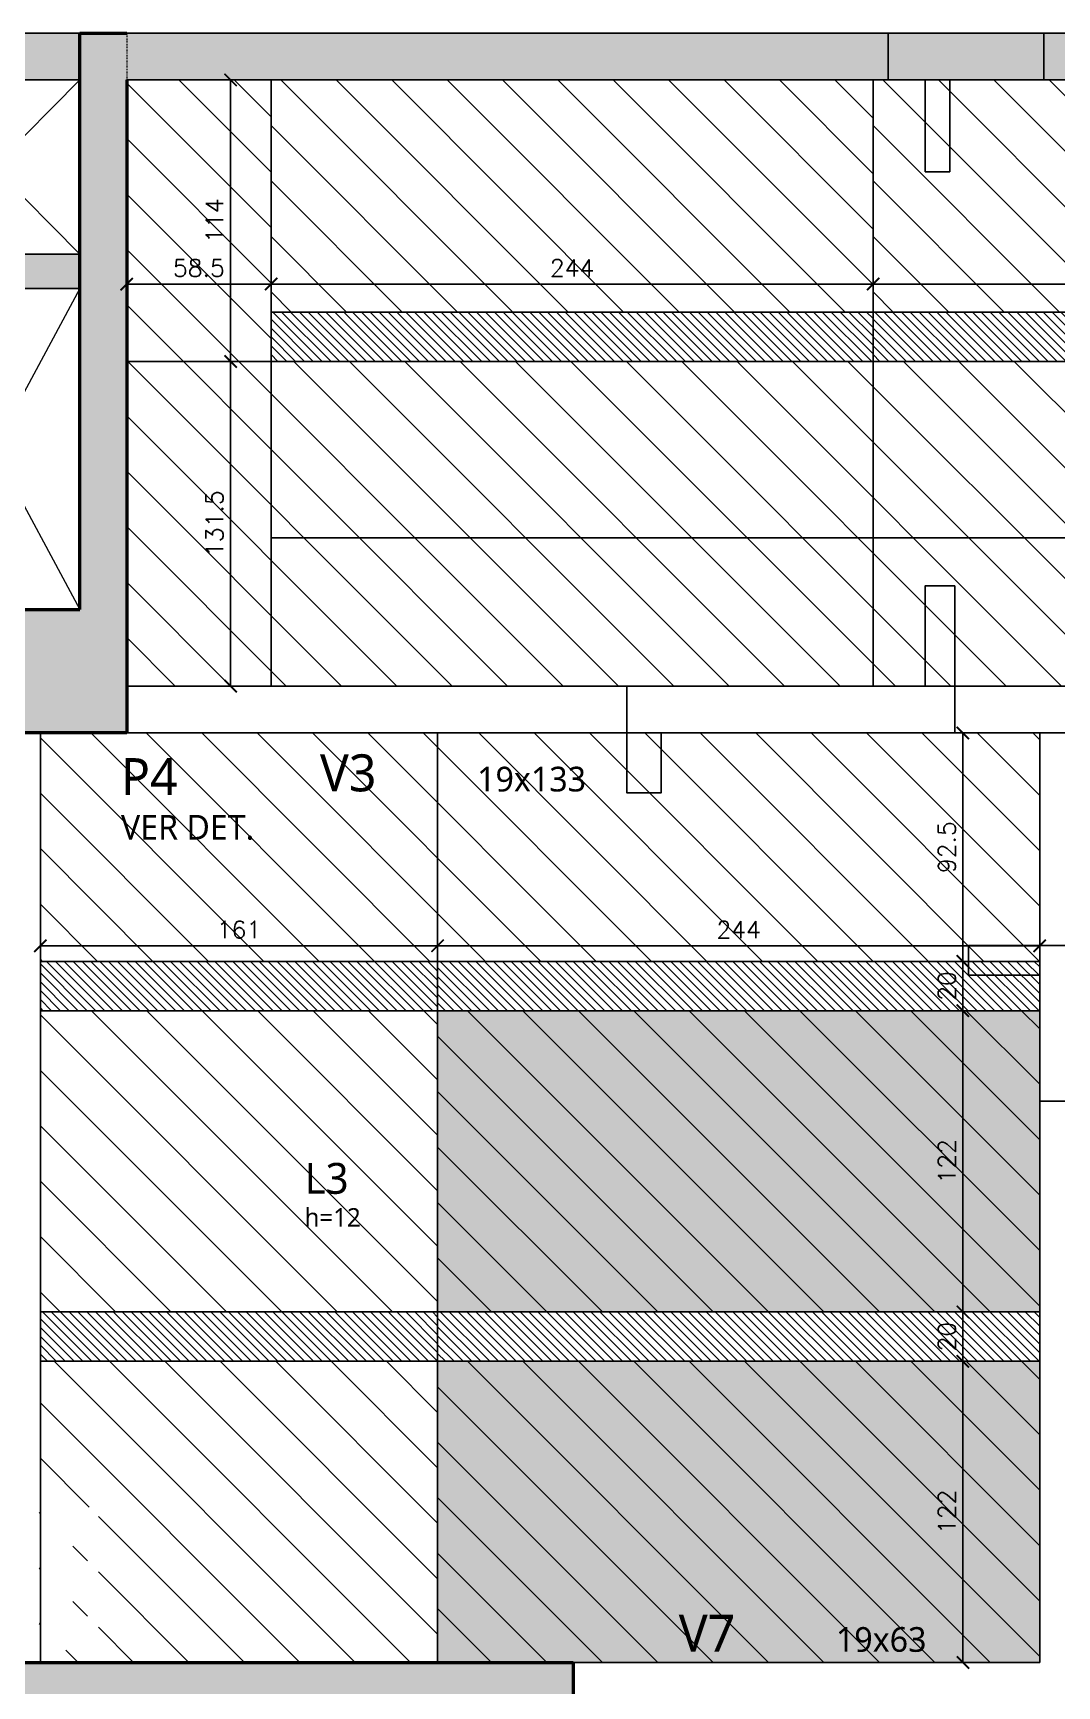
# Model space of a CAD drawing. Extents: x -32107 to -10774, y -8834 to 6017.
# Drawn here: x -29255 to -28840, y -6383 to -5714 of the extents above; entities that cross this region are included whole.
import ezdxf

# ---------------------------------------------------------------- set-up
doc = ezdxf.new("R2010")
doc.units = 0
doc.header["$PDMODE"] = 2
doc.header["$PDSIZE"] = 10
doc.linetypes.add('Traço', pattern=[0.635, 0.3175, -0.3175])
doc.layers.get('0').update_dxf_attribs({"lineweight": 13})
doc.layers.get('Defpoints').update_dxf_attribs({"lineweight": 13})
doc.layers.add('A-DETL', color=7, linetype='Continuous', lineweight=18, true_color=0x00a600)
for name, color, linetype, lineweight in [('A-FLOR-IDEN', 7, 'Continuous', 9), ('A-GENM', 7, 'Continuous', 18), ('S-BEAM', 7, 'Continuous', 18), ('S-BEAM-IDEN', 7, 'Continuous', 9), ('S-COLS', 7, 'Continuous', 18), ('S-COLS-HDLN', 7, 'Traço', 18), ('S-COLS-IDEN', 7, 'Continuous', 9)]:
    doc.layers.add(name, color=color, linetype=linetype, lineweight=lineweight)
for name, color, linetype in [('Cota', 4, 'Continuous'), ('Faixa Reesc', 8, 'Continuous'), ('Hachura 122x244', 253, 'Continuous'), ('Painéis', 200, 'Continuous'), ('Reaproveitamento', 251, 'Continuous')]:
    doc.layers.add(name, color=color, linetype=linetype)
doc.styles.add('Gadugi', font='gadugi.ttf', dxfattribs={"height": 15})
doc.styles.add('Gadugi_1', font='gadugi.ttf', dxfattribs={"height": 10})
doc.styles.add('Gadugi_2', font='gadugi.ttf', dxfattribs={"height": 0.2})
doc.styles.add('Gadugi_3', font='gadugi.ttf', dxfattribs={"height": 7.5})
doc.styles.add('Gadugi_4', font='gadugi.ttf', dxfattribs={"height": 7.5})
doc.styles.add('ROMANS', font='romans.shx')
doc.dimstyles.new('Cota Paínel', dxfattribs={"dimtxt": 7, "dimasz": 5, "dimexe": 3, "dimexo": 3, "dimgap": 3, "dimtad": 1, "dimdec": 1, "dimzin": 12, "dimdsep": 46, "dimtxsty": 'ROMANS', "dimblk": 'ARCHTICK', "dimcen": 0, "dimclrd": 4, "dimclre": 4, "dimclrt": 1, "dimadec": 1, "dimazin": 3, "dimtfac": 1, "dimtdec": 1, "dimtmove": 0, "dimatfit": 3, "dimldrblk": 'OBLIQUE', "dimfxl": 0, "dimtolj": 1, "dimtzin": 12, "dimarcsym": 0})

# ---------------------------------------------------------------- blocks, each defined once
blk = doc.blocks.new('PED_TAG_PILAR_R03 - PILAR VER DET_-2523782-PL K 100 - FORMA DO 6º PAVIMENTO')
at = {"layer": 'S-COLS-IDEN', "insert": (0.115, -0.625), "char_height": 0.2, "width": 1.37089, "attachment_point": 1, "style": 'Gadugi_2'}
blk.add_mtext('VER DET.', dxfattribs=at)
blk = doc.blocks.new('_ArchTick')
at = {"color": 0, "linetype": 'ByBlock', "const_width": 0.15}
blk.add_lwpolyline([(-0.5, -0.5), (0.5, 0.5)], dxfattribs=at)
blk = doc.blocks.new('*D132')
at = {"layer": 'A-GENM', "color": 4, "lineweight": -2, "transparency": 16777216}
for p, q in [((-28914.71, -5823.64), (-28914.71, -5812.3)), ((-28914.71, -5815.3), (-28670.71, -5815.3)), ((-28670.71, -5823.64), (-28670.71, -5812.3))]:
    blk.add_line(p, q, dxfattribs=at)
at = {"layer": 'Defpoints', "color": 0, "transparency": 16777216}
for p in [(-28670.71, -5815.3), (-28914.71, -5826.64), (-28670.71, -5826.64)]:
    blk.add_point(p, dxfattribs=at)
at = {"layer": 'A-GENM', "color": 4, "lineweight": -2, "transparency": 16777216, "xscale": 5, "yscale": 5, "zscale": 5, "rotation": 180}
blk.add_blockref('_ArchTick', (-28914.71, -5815.3), dxfattribs=at)
at = {"layer": 'A-GENM', "color": 4, "lineweight": -2, "transparency": 16777216, "xscale": 5, "yscale": 5, "zscale": 5}
blk.add_blockref('_ArchTick', (-28670.71, -5815.3), dxfattribs=at)
at = {"layer": 'A-GENM', "color": 1, "transparency": 16777216, "insert": (-28792.71, -5808.8), "char_height": 7, "attachment_point": 5, "style": 'ROMANS'}
blk.add_mtext('\\A1;244', dxfattribs=at)
blk = doc.blocks.new('_OBLIQUE')
at = {"color": 0, "linetype": 'ByBlock', "lineweight": -2}
for p, q in [((0, 0), (-1, 0)), ((-0.5, -0.5), (0.5, 0.5))]:
    blk.add_line(p, q, dxfattribs=at)
blk = doc.blocks.new('*D134')
at = {"layer": 'A-GENM', "color": 4, "lineweight": -2, "transparency": 16777216}
for p, q in [((-29158.71, -5823.64), (-29158.71, -5812.3)), ((-29158.71, -5815.3), (-28914.71, -5815.3)), ((-28914.71, -5823.64), (-28914.71, -5812.3))]:
    blk.add_line(p, q, dxfattribs=at)
at = {"layer": 'Defpoints', "color": 0, "transparency": 16777216}
for p in [(-28914.71, -5815.3), (-29158.71, -5826.64), (-28914.71, -5826.64)]:
    blk.add_point(p, dxfattribs=at)
at = {"layer": 'A-GENM', "color": 4, "lineweight": -2, "transparency": 16777216, "xscale": 5, "yscale": 5, "zscale": 5, "rotation": 180}
blk.add_blockref('_ArchTick', (-29158.71, -5815.3), dxfattribs=at)
at = {"layer": 'A-GENM', "color": 4, "lineweight": -2, "transparency": 16777216, "xscale": 5, "yscale": 5, "zscale": 5}
blk.add_blockref('_ArchTick', (-28914.71, -5815.3), dxfattribs=at)
at = {"layer": 'A-GENM', "color": 1, "transparency": 16777216, "insert": (-29036.71, -5808.8), "char_height": 7, "attachment_point": 5, "style": 'ROMANS'}
blk.add_mtext('\\A1;244', dxfattribs=at)
blk = doc.blocks.new('*D137')
at = {"layer": 'Cota', "color": 4, "lineweight": -2, "transparency": 16777216}
for p, q in [((-29217.21, -5843.64), (-29217.21, -5812.3)), ((-29217.21, -5815.3), (-29158.71, -5815.3)), ((-29158.71, -5843.64), (-29158.71, -5812.3))]:
    blk.add_line(p, q, dxfattribs=at)
at = {"layer": 'Defpoints', "color": 0, "transparency": 16777216}
for p in [(-29158.71, -5815.3), (-29217.21, -5846.64), (-29158.71, -5846.64)]:
    blk.add_point(p, dxfattribs=at)
at = {"layer": 'Cota', "color": 4, "lineweight": -2, "transparency": 16777216, "xscale": 5, "yscale": 5, "zscale": 5, "rotation": 180}
blk.add_blockref('_ArchTick', (-29217.21, -5815.3), dxfattribs=at)
at = {"layer": 'Cota', "color": 4, "lineweight": -2, "transparency": 16777216, "xscale": 5, "yscale": 5, "zscale": 5}
blk.add_blockref('_ArchTick', (-29158.71, -5815.3), dxfattribs=at)
at = {"layer": 'Cota', "color": 1, "transparency": 16777216, "insert": (-29187.96, -5808.8), "char_height": 7, "attachment_point": 5, "style": 'ROMANS'}
blk.add_mtext('\\A1;58.5', dxfattribs=at)
blk = doc.blocks.new('*D138')
at = {"layer": 'Cota', "color": 4, "lineweight": -2, "transparency": 16777216}
for p, q in [((-29161.71, -5846.64), (-29178.09, -5846.64)), ((-29175.09, -5978.14), (-29175.09, -5846.64)), ((-29161.71, -5978.14), (-29178.09, -5978.14))]:
    blk.add_line(p, q, dxfattribs=at)
at = {"layer": 'Defpoints', "color": 0, "transparency": 16777216}
for p in [(-29175.09, -5846.64), (-29158.71, -5846.64), (-29158.71, -5978.14)]:
    blk.add_point(p, dxfattribs=at)
at = {"layer": 'Cota', "color": 4, "lineweight": -2, "transparency": 16777216, "xscale": 5, "yscale": 5, "zscale": 5}
for p, rotation in [((-29175.09, -5846.64), 90), ((-29175.09, -5978.14), 270)]:
    blk.add_blockref('_ArchTick', p, dxfattribs=dict(at, rotation=rotation))
at = {"layer": 'Cota', "color": 1, "transparency": 16777216, "insert": (-29181.59, -5912.39), "char_height": 7, "attachment_point": 5, "rotation": 90, "style": 'ROMANS'}
blk.add_mtext('\\A1;131.5', dxfattribs=at)
blk = doc.blocks.new('*D139')
at = {"layer": 'Cota', "color": 4, "lineweight": -2, "transparency": 16777216}
for p, q in [((-29161.71, -5732.64), (-29178.09, -5732.64)), ((-29175.09, -5846.64), (-29175.09, -5732.64)), ((-29161.71, -5846.64), (-29178.09, -5846.64))]:
    blk.add_line(p, q, dxfattribs=at)
at = {"layer": 'Defpoints', "color": 0, "transparency": 16777216}
for p in [(-29175.09, -5732.64), (-29158.71, -5732.64), (-29158.71, -5846.64)]:
    blk.add_point(p, dxfattribs=at)
at = {"layer": 'Cota', "color": 4, "lineweight": -2, "transparency": 16777216, "xscale": 5, "yscale": 5, "zscale": 5}
for p, rotation in [((-29175.09, -5732.64), 90), ((-29175.09, -5846.64), 270)]:
    blk.add_blockref('_ArchTick', p, dxfattribs=dict(at, rotation=rotation))
at = {"layer": 'Cota', "color": 1, "transparency": 16777216, "insert": (-29181.59, -5789.64), "char_height": 7, "attachment_point": 5, "rotation": 90, "style": 'ROMANS'}
blk.add_mtext('\\A1;114', dxfattribs=at)
blk = doc.blocks.new('122x244')
at = {"layer": 'Hachura 122x244'}
h = blk.add_hatch(color=256, dxfattribs=at)
h.dxf.hatch_style = 2
h.paths.add_polyline_path([(-30259.5, 9300.7), (-30015.5, 9300.7), (-30015.5, 9422.7), (-30259.5, 9422.7)])
at = {"layer": 'Painéis'}
blk.add_lwpolyline([(-30259.5, 9300.7), (-30015.5, 9300.7), (-30015.5, 9422.7), (-30259.5, 9422.7)], close=True, dxfattribs=at)
blk = doc.blocks.new('*D183')
at = {"layer": 'Cota', "color": 4, "lineweight": -2, "transparency": 16777216}
for p, q in [((-29091.21, -6086.64), (-29091.21, -6080.32)), ((-28847.21, -6083.32), (-29091.21, -6083.32)), ((-28847.21, -6086.64), (-28847.21, -6080.32))]:
    blk.add_line(p, q, dxfattribs=at)
at = {"layer": 'Defpoints', "color": 0, "transparency": 16777216}
for p in [(-29091.21, -6083.32), (-29091.21, -6089.64), (-28847.21, -6089.64)]:
    blk.add_point(p, dxfattribs=at)
at = {"layer": 'Cota', "color": 4, "lineweight": -2, "transparency": 16777216, "xscale": 5, "yscale": 5, "zscale": 5, "rotation": 180}
blk.add_blockref('_ArchTick', (-29091.21, -6083.32), dxfattribs=at)
at = {"layer": 'Cota', "color": 4, "lineweight": -2, "transparency": 16777216, "xscale": 5, "yscale": 5, "zscale": 5}
blk.add_blockref('_ArchTick', (-28847.21, -6083.32), dxfattribs=at)
at = {"layer": 'Cota', "color": 1, "transparency": 16777216, "insert": (-28969.21, -6076.82), "char_height": 7, "attachment_point": 5, "style": 'ROMANS'}
blk.add_mtext('\\A1;244', dxfattribs=at)
blk = doc.blocks.new('*D184')
at = {"layer": 'Cota', "color": 4, "lineweight": -2, "transparency": 16777216}
for p, q in [((-29252.21, -6086.64), (-29252.21, -6080.32)), ((-29091.21, -6083.32), (-29252.21, -6083.32)), ((-29091.21, -6086.64), (-29091.21, -6080.32))]:
    blk.add_line(p, q, dxfattribs=at)
at = {"layer": 'Defpoints', "color": 0, "transparency": 16777216}
for p in [(-29252.21, -6083.32), (-29252.21, -6089.64), (-29091.21, -6089.64)]:
    blk.add_point(p, dxfattribs=at)
at = {"layer": 'Cota', "color": 4, "lineweight": -2, "transparency": 16777216, "xscale": 5, "yscale": 5, "zscale": 5, "rotation": 180}
blk.add_blockref('_ArchTick', (-29252.21, -6083.32), dxfattribs=at)
at = {"layer": 'Cota', "color": 4, "lineweight": -2, "transparency": 16777216, "xscale": 5, "yscale": 5, "zscale": 5}
blk.add_blockref('_ArchTick', (-29091.21, -6083.32), dxfattribs=at)
at = {"layer": 'Cota', "color": 1, "transparency": 16777216, "insert": (-29171.71, -6076.82), "char_height": 7, "attachment_point": 5, "style": 'ROMANS'}
blk.add_mtext('\\A1;161', dxfattribs=at)
blk = doc.blocks.new('*D185')
at = {"layer": 'Cota', "color": 4, "lineweight": -2, "transparency": 16777216}
for p, q in [((-28866.27, -5997.14), (-28881.33, -5997.14)), ((-28878.33, -5997.14), (-28878.33, -6089.64)), ((-28866.27, -6089.64), (-28881.33, -6089.64))]:
    blk.add_line(p, q, dxfattribs=at)
at = {"layer": 'Defpoints', "color": 0, "transparency": 16777216}
for p in [(-28863.27, -5997.14), (-28878.33, -6089.64), (-28863.27, -6089.64)]:
    blk.add_point(p, dxfattribs=at)
at = {"layer": 'Cota', "color": 4, "lineweight": -2, "transparency": 16777216, "xscale": 5, "yscale": 5, "zscale": 5}
for p, rotation in [((-28878.33, -5997.14), 90), ((-28878.33, -6089.64), 270)]:
    blk.add_blockref('_ArchTick', p, dxfattribs=dict(at, rotation=rotation))
at = {"layer": 'Cota', "color": 1, "transparency": 16777216, "insert": (-28884.83, -6043.39), "char_height": 7, "attachment_point": 5, "rotation": 90, "style": 'ROMANS'}
blk.add_mtext('\\A1;92.5', dxfattribs=at)
blk = doc.blocks.new('*D186')
at = {"layer": 'Cota', "color": 4, "lineweight": -2, "transparency": 16777216}
for p, q in [((-28866.27, -6089.64), (-28881.33, -6089.64)), ((-28878.33, -6089.64), (-28878.33, -6109.64)), ((-28871.51, -6109.64), (-28881.33, -6109.64))]:
    blk.add_line(p, q, dxfattribs=at)
at = {"layer": 'Defpoints', "color": 0, "transparency": 16777216}
for p in [(-28863.27, -6089.64), (-28878.33, -6109.64), (-28868.51, -6109.64)]:
    blk.add_point(p, dxfattribs=at)
at = {"layer": 'Cota', "color": 4, "lineweight": -2, "transparency": 16777216, "xscale": 5, "yscale": 5, "zscale": 5}
for p, rotation in [((-28878.33, -6089.64), 90), ((-28878.33, -6109.64), 270)]:
    blk.add_blockref('_ArchTick', p, dxfattribs=dict(at, rotation=rotation))
at = {"layer": 'Cota', "color": 1, "transparency": 16777216, "insert": (-28884.83, -6099.64), "char_height": 7, "attachment_point": 5, "rotation": 90, "style": 'ROMANS'}
blk.add_mtext('\\A1;20', dxfattribs=at)
blk = doc.blocks.new('*D187')
at = {"layer": 'Cota', "color": 4, "lineweight": -2, "transparency": 16777216}
for p, q in [((-28871.51, -6109.64), (-28881.33, -6109.64)), ((-28878.33, -6109.64), (-28878.33, -6231.64)), ((-28871.51, -6231.64), (-28881.33, -6231.64))]:
    blk.add_line(p, q, dxfattribs=at)
at = {"layer": 'Defpoints', "color": 0, "transparency": 16777216}
for p in [(-28868.51, -6109.64), (-28878.33, -6231.64), (-28868.51, -6231.64)]:
    blk.add_point(p, dxfattribs=at)
at = {"layer": 'Cota', "color": 4, "lineweight": -2, "transparency": 16777216, "xscale": 5, "yscale": 5, "zscale": 5}
for p, rotation in [((-28878.33, -6109.64), 90), ((-28878.33, -6231.64), 270)]:
    blk.add_blockref('_ArchTick', p, dxfattribs=dict(at, rotation=rotation))
at = {"layer": 'Cota', "color": 1, "transparency": 16777216, "insert": (-28884.83, -6170.64), "char_height": 7, "attachment_point": 5, "rotation": 90, "style": 'ROMANS'}
blk.add_mtext('\\A1;122', dxfattribs=at)
blk = doc.blocks.new('*D188')
at = {"layer": 'Cota', "color": 4, "lineweight": -2, "transparency": 16777216}
for p, q in [((-28871.51, -6231.64), (-28881.33, -6231.64)), ((-28878.33, -6231.64), (-28878.33, -6251.64)), ((-28874.51, -6251.64), (-28881.33, -6251.64))]:
    blk.add_line(p, q, dxfattribs=at)
at = {"layer": 'Defpoints', "color": 0, "transparency": 16777216}
for p in [(-28868.51, -6231.64), (-28878.33, -6251.64), (-28871.51, -6251.64)]:
    blk.add_point(p, dxfattribs=at)
at = {"layer": 'Cota', "color": 4, "lineweight": -2, "transparency": 16777216, "xscale": 5, "yscale": 5, "zscale": 5}
for p, rotation in [((-28878.33, -6231.64), 90), ((-28878.33, -6251.64), 270)]:
    blk.add_blockref('_ArchTick', p, dxfattribs=dict(at, rotation=rotation))
at = {"layer": 'Cota', "color": 1, "transparency": 16777216, "insert": (-28884.83, -6241.64), "char_height": 7, "attachment_point": 5, "rotation": 90, "style": 'ROMANS'}
blk.add_mtext('\\A1;20', dxfattribs=at)
blk = doc.blocks.new('*D189')
at = {"layer": 'Cota', "color": 4, "lineweight": -2, "transparency": 16777216}
for p, q in [((-28874.51, -6251.64), (-28881.33, -6251.64)), ((-28878.33, -6251.64), (-28878.33, -6373.64)), ((-28874.51, -6373.64), (-28881.33, -6373.64))]:
    blk.add_line(p, q, dxfattribs=at)
at = {"layer": 'Defpoints', "color": 0, "transparency": 16777216}
for p in [(-28871.51, -6251.64), (-28878.33, -6373.64), (-28871.51, -6373.64)]:
    blk.add_point(p, dxfattribs=at)
at = {"layer": 'Cota', "color": 4, "lineweight": -2, "transparency": 16777216, "xscale": 5, "yscale": 5, "zscale": 5}
for p, rotation in [((-28878.33, -6251.64), 90), ((-28878.33, -6373.64), 270)]:
    blk.add_blockref('_ArchTick', p, dxfattribs=dict(at, rotation=rotation))
at = {"layer": 'Cota', "color": 1, "transparency": 16777216, "insert": (-28884.83, -6312.64), "char_height": 7, "attachment_point": 5, "rotation": 90, "style": 'ROMANS'}
blk.add_mtext('\\A1;122', dxfattribs=at)

msp = doc.modelspace()

# ---------------------------------------------------------------- hatches: boundary and pattern name
at = {"layer": 'Faixa Reesc'}
h = msp.add_hatch(dxfattribs=at)
h.set_pattern_fill('ANSI31', color=256, scale=0.8, angle=90)
h.set_pattern_definition([(135, (1346.8504, -9520.0464), (-1.79605122, -1.79605122), [])])
h.paths.add_polyline_path([(-28914.71, -5826.64), (-29158.71, -5826.64), (-29158.71, -5846.64), (-28914.71, -5846.64)])
h = msp.add_hatch(dxfattribs=at)
h.set_pattern_fill('ANSI31', color=256, scale=0.8, angle=90)
h.set_pattern_definition([(135, (1590.8504, -9520.0464), (-1.79605122, -1.79605122), [])])
h.paths.add_polyline_path([(-28670.71, -5826.64), (-28914.71, -5826.64), (-28914.71, -5846.64), (-28670.71, -5846.64)])
h = msp.add_hatch(dxfattribs=at)
h.set_pattern_fill('ANSI31', color=256, scale=0.8, angle=90)
h.set_pattern_definition([(135, (47.0113, -948.8514), (-1.79605122, -1.79605122), [])])
h.paths.add_polyline_path([(-29252.21, -6089.64), (-29091.21, -6089.64), (-29091.21, -6109.64), (-29252.21, -6109.64)])
h.paths.add_polyline_path([(-29252.21, -6231.64), (-29091.21, -6231.64), (-29091.21, -6251.64), (-29252.21, -6251.64)])
h = msp.add_hatch(dxfattribs=at)
h.set_pattern_fill('ANSI31', color=256, scale=0.8, angle=90)
h.set_pattern_definition([(135, (502.3505, -9783.0464), (-1.79605122, -1.79605122), [])])
h.paths.add_polyline_path([(-29091.21, -6089.64), (-28847.21, -6089.64), (-28847.21, -6109.64), (-29091.21, -6109.64)])
h = msp.add_hatch(dxfattribs=at)
h.set_pattern_fill('ANSI31', color=256, scale=0.8, angle=90)
h.set_pattern_definition([(135, (502.3505, -9925.0464), (-1.79605122, -1.79605122), [])])
h.paths.add_polyline_path([(-29091.21, -6231.64), (-28847.21, -6231.64), (-28847.21, -6251.64), (-29091.21, -6251.64)])
at = {"layer": 'Reaproveitamento'}
h = msp.add_hatch(dxfattribs=at)
h.set_pattern_fill('ANSI31', color=256, scale=5, angle=90)
h.set_pattern_definition([(135, (47.011, -1412.035), (-11.22532, -11.22532), [])])
h.paths.add_polyline_path([(-28426.71, -5846.64), (-28670.71, -5846.64), (-28670.71, -5918.14), (-28426.71, -5918.14)])
h.paths.add_polyline_path([(-28426.71, -5918.14), (-28670.71, -5918.14), (-28670.71, -5978.14), (-28426.71, -5978.14)])
h.paths.add_polyline_path([(-28670.71, -5846.64), (-28914.71, -5846.64), (-28914.71, -5918.14), (-28670.71, -5918.14)])
h.paths.add_polyline_path([(-28670.71, -5918.14), (-28914.71, -5918.14), (-28914.71, -5978.14), (-28670.71, -5978.14)])
h.paths.add_polyline_path([(-28914.71, -5846.64), (-29158.71, -5846.64), (-29158.71, -5918.14), (-28914.71, -5918.14)])
h.paths.add_polyline_path([(-28914.71, -5918.14), (-29158.71, -5918.14), (-29158.71, -5978.14), (-28914.71, -5978.14)])
h.paths.add_polyline_path([(-29158.71, -5846.64), (-29217.21, -5846.64), (-29217.21, -5978.14), (-29158.71, -5978.14)])
h.paths.add_polyline_path([(-29158.71, -5732.64), (-29217.21, -5732.64), (-29217.21, -5846.64), (-29158.71, -5846.64)])
h.paths.add_polyline_path([(-28644.72, -5894.81), (-28644.72, -5869.97), (-28655.22, -5869.97), (-28655.22, -5894.81)], flags=24)
h.paths.add_polyline_path([(-28644.72, -5955.39), (-28644.72, -5940.89), (-28655.22, -5940.89), (-28655.22, -5955.39)], flags=24)
h.paths.add_polyline_path([(-29176.34, -5927.64), (-29176.34, -5897.14), (-29186.84, -5897.14), (-29186.84, -5927.64)], flags=24)
h.paths.add_polyline_path([(-29200.37, -5814.05), (-29175.54, -5814.05), (-29175.54, -5803.55), (-29200.37, -5803.55)], flags=24)
h.paths.add_polyline_path([(-29176.34, -5800.06), (-29176.34, -5779.22), (-29186.84, -5779.22), (-29186.84, -5800.06)], flags=24)
h = msp.add_hatch(dxfattribs=at)
h.set_pattern_fill('ANSI31', color=256, scale=5, angle=90)
h.set_pattern_definition([(135, (-52.65, -8769.546), (-11.22532, -11.22532), [])])
h.paths.add_polyline_path([(-29158.71, -5826.64), (-28914.71, -5826.64), (-28914.71, -5732.64), (-29158.71, -5732.64)])
h = msp.add_hatch(dxfattribs=at)
h.set_pattern_fill('ANSI31', color=256, scale=5, angle=90)
h.set_pattern_definition([(135, (191.35, -8769.546), (-11.22532, -11.22532), [])])
h.paths.add_polyline_path([(-28914.71, -5826.64), (-28670.71, -5826.64), (-28670.71, -5732.64), (-28914.71, -5732.64)])
h = msp.add_hatch(dxfattribs=at)
h.set_pattern_fill('ANSI31', color=256, scale=5, angle=90)
h.set_pattern_definition([(135, (47.011, -948.851), (-11.22532, -11.22532), [])])
h.paths.add_polyline_path([(-29252.21, -5997.14), (-29091.21, -5997.14), (-29091.21, -6089.64), (-29252.21, -6089.64)])
h.paths.add_polyline_path([(-29091.21, -5997.14), (-28847.21, -5997.14), (-28847.21, -6089.64), (-29091.21, -6089.64)])
h.paths.add_polyline_path([(-29252.21, -6109.64), (-29091.21, -6109.64), (-29091.21, -6231.64), (-29252.21, -6231.64)])
h.paths.add_polyline_path([(-29252.21, -6251.64), (-29091.21, -6251.64), (-29091.21, -6373.64), (-29252.21, -6373.64)])
h.paths.add_polyline_path([(-29239.08, -6368.5), (-29239.08, -6324.6), (-29233.12, -6324.6), (-29233.12, -6368.5)], flags=16)
h.paths.add_polyline_path([(-29252.68, -6368.6), (-29252.68, -6310.73), (-29228.68, -6310.73), (-29228.68, -6368.6)])
h = msp.add_hatch(dxfattribs=at)
h.set_pattern_fill('ANSI31', color=256, scale=5, angle=90)
h.set_pattern_definition([(135, (502.35, -9783.046), (-11.22532, -11.22532), [])])
h.paths.add_polyline_path([(-29091.21, -6109.64), (-28847.21, -6109.64), (-28847.21, -6231.64), (-29091.21, -6231.64)])
h = msp.add_hatch(dxfattribs=at)
h.set_pattern_fill('ANSI31', color=256, scale=5, angle=90)
h.set_pattern_definition([(135, (502.35, -9925.046), (-11.22532, -11.22532), [])])
h.paths.add_polyline_path([(-29091.21, -6251.64), (-28847.21, -6251.64), (-28847.21, -6373.64), (-29091.21, -6373.64)])
at = {"layer": 'S-BEAM', "true_color": 0xa7d7e1}
for points in [[(-29306.21, -5732.64), (-29236.21, -5732.64), (-29236.21, -5713.64), (-29607.21, -5713.64), (-29607.21, -5732.64), (-29320.21, -5732.64)], [(-29306.21, -5817.14), (-29236.21, -5817.14), (-29236.21, -5803.14), (-29306.21, -5803.14)]]:
    msp.add_hatch(color=9, dxfattribs=at).paths.add_polyline_path(points, flags=0)
at = {"layer": 'S-BEAM', "true_color": 0xffcc66}
h = msp.add_hatch(color=31, dxfattribs=at)
h.paths.add_polyline_path([(-28738.17, -5732.64), (-28684.71, -5732.64), (-28684.71, -5713.64), (-29217.21, -5713.64), (-29217.21, -5732.64), (-29112.84, -5732.64)], flags=0)
h.paths.add_polyline_path([(-28407.71, -5732.64), (-28407.71, -5713.64), (-28584.71, -5713.64), (-28584.71, -5732.64), (-28426.71, -5732.64)], flags=0)
at = {"layer": 'S-COLS', "true_color": 0x808080}
for points in [[(-29271.21, -5997.14), (-29217.21, -5997.14), (-29217.21, -5713.64), (-29236.21, -5713.64), (-29236.21, -5947.14), (-29271.21, -5947.14)], [(-29036.21, -6621.64), (-29036.21, -6602.64), (-29252.21, -6602.64), (-29252.21, -6392.64), (-29036.21, -6392.64), (-29036.21, -6373.64), (-29271.21, -6373.64), (-29271.21, -6621.64), (-29112.84, -6621.64)]]:
    msp.add_hatch(color=8, dxfattribs=at).paths.add_polyline_path(points, flags=0)

# ---------------------------------------------------------------- linework, layer by layer
at = {"layer": 'A-DETL', "linetype": 'Continuous'}
for p, q in [((-29306.21, -5732.64), (-29236.21, -5803.14)), ((-29236.21, -5732.64), (-29306.21, -5803.14)), ((-29236.21, -5817.14), (-29306.21, -5947.14)), ((-29306.21, -5817.14), (-29236.21, -5947.14))]:
    msp.add_line(p, q, dxfattribs=at)
at = {"layer": 'A-DETL'}
msp.add_line((-28426.71, -5978.14), (-29217.21, -5978.14), dxfattribs=at)
at = {"layer": 'Cota'}
for points in [[(-28883.59, -5769.85), (-28893.59, -5769.85), (-28893.59, -5732.64), (-28908.59, -5732.64), (-28908.59, -5713.64), (-28845.59, -5713.64), (-28845.59, -5732.64), (-28883.59, -5732.64), (-28883.59, -5769.85)], [(-28881.59, -5937.54), (-28893.59, -5937.54), (-28893.59, -5978.14), (-29014.59, -5978.14), (-29014.59, -6021.37), (-29000.59, -6021.37), (-29000.59, -5997.14), (-28881.59, -5997.14), (-28881.59, -5978.14), (-28881.59, -5978.14), (-28881.59, -5937.54)], [(-28793.04, -6083.25), (-28793.04, -6097.25), (-28833.21, -6097.25), (-28833.21, -6146.25), (-28847.21, -6146.25), (-28847.21, -6095.25), (-28876.05, -6095.25), (-28876.05, -6083.25), (-28793.04, -6083.25)]]:
    msp.add_lwpolyline(points, dxfattribs=at)
at = {"layer": 'Painéis'}
for points in [[(-29158.71, -5846.64), (-29217.21, -5846.64), (-29217.21, -5732.64), (-29158.71, -5732.64)], [(-29158.71, -5826.64), (-28914.71, -5826.64), (-28914.71, -5732.64), (-29158.71, -5732.64)], [(-28914.71, -5826.64), (-28670.71, -5826.64), (-28670.71, -5732.64), (-28914.71, -5732.64)], [(-29158.71, -5846.64), (-28914.71, -5846.64), (-28914.71, -5826.64), (-29158.71, -5826.64)], [(-28914.71, -5846.64), (-28670.71, -5846.64), (-28670.71, -5826.64), (-28914.71, -5826.64)], [(-29158.71, -5978.14), (-29217.21, -5978.14), (-29217.21, -5846.64), (-29158.71, -5846.64)], [(-29158.71, -5918.14), (-28914.71, -5918.14), (-28914.71, -5846.64), (-29158.71, -5846.64)], [(-28914.71, -5918.14), (-28670.71, -5918.14), (-28670.71, -5846.64), (-28914.71, -5846.64)], [(-29158.71, -5918.14), (-28914.71, -5918.14), (-28914.71, -5978.14), (-29158.71, -5978.14)], [(-28914.71, -5918.14), (-28670.71, -5918.14), (-28670.71, -5978.14), (-28914.71, -5978.14)], [(-29252.21, -6089.64), (-29091.21, -6089.64), (-29091.21, -5997.14), (-29252.21, -5997.14)], [(-29091.21, -6089.64), (-28847.21, -6089.64), (-28847.21, -5997.14), (-29091.21, -5997.14)], [(-29252.21, -6109.64), (-29091.21, -6109.64), (-29091.21, -6089.64), (-29252.21, -6089.64)], [(-28847.21, -6109.64), (-29091.21, -6109.64), (-29091.21, -6089.64), (-28847.21, -6089.64)], [(-29252.21, -6109.64), (-29091.21, -6109.64), (-29091.21, -6231.64), (-29252.21, -6231.64)], [(-29252.21, -6251.64), (-29091.21, -6251.64), (-29091.21, -6231.64), (-29252.21, -6231.64)], [(-28847.21, -6251.64), (-29091.21, -6251.64), (-29091.21, -6231.64), (-28847.21, -6231.64)], [(-29252.21, -6251.64), (-29091.21, -6251.64), (-29091.21, -6373.64), (-29252.21, -6373.64)]]:
    msp.add_lwpolyline(points, close=True, dxfattribs=at)
at = {"layer": 'S-BEAM', "lineweight": 25}
for p, q in [((-29607.21, -5713.64), (-29236.21, -5713.64)), ((-29217.21, -5713.64), (-28684.71, -5713.64)), ((-29306.21, -5732.64), (-29236.21, -5732.64)), ((-28684.71, -5732.64), (-29217.21, -5732.64)), ((-29306.21, -5803.14), (-29236.21, -5803.14)), ((-29306.21, -5817.14), (-29236.21, -5817.14)), ((-29217.21, -5978.14), (-28426.71, -5978.14)), ((-29271.21, -5997.14), (-29252.21, -5997.14)), ((-29252.21, -5997.14), (-29252.21, -6373.64)), ((-29217.21, -5997.14), (-28426.71, -5997.14)), ((-28847.21, -6373.64), (-28847.21, -5997.14)), ((-29252.21, -6373.64), (-29271.21, -6373.64)), ((-29036.21, -6373.64), (-28847.21, -6373.64))]:
    msp.add_line(p, q, dxfattribs=at)
at = {"layer": 'S-COLS', "lineweight": 50}
for p, q in [((-29236.21, -5947.14), (-29236.21, -5713.64)), ((-29236.21, -5713.64), (-29217.21, -5713.64)), ((-29217.21, -5732.64), (-29217.21, -5997.14)), ((-29271.21, -5947.14), (-29236.21, -5947.14)), ((-29217.21, -5997.14), (-29271.21, -5997.14)), ((-29271.21, -6373.64), (-29036.21, -6373.64)), ((-29036.21, -6373.64), (-29036.21, -6392.64))]:
    msp.add_line(p, q, dxfattribs=at)
at = {"layer": 'S-COLS-HDLN'}
msp.add_line((-29217.21, -5713.64), (-29217.21, -5732.64), dxfattribs=at)
msp.add_line((-29217.21, -5713.64), (-29217.21, -5732.64), dxfattribs=at)

# ---------------------------------------------------------------- block references
at = {"layer": 'Reaproveitamento', "xscale": -1}
for p in [(-59106.7, -15532.34), (-59106.7, -15674.34)]:
    msp.add_blockref('122x244', p, dxfattribs=at)
at = {"layer": 'S-COLS-IDEN', "xscale": 49.99999999999998, "yscale": 49.99999999999998, "zscale": 49.99999999999998}
msp.add_blockref('PED_TAG_PILAR_R03 - PILAR VER DET_-2523782-PL K 100 - FORMA DO 6º PAVIMENTO', (-29225.3, -5999.08), dxfattribs=at)

# ---------------------------------------------------------------- texts
at = {"layer": 'A-FLOR-IDEN', "attachment_point": 1}
for s, insert, char_height, width, style in [('L3', (-29145.11, -6171.3), 12.5, 21.6456, 'Gadugi_4'), ('h=12', (-29145.15, -6189.59), 7.5, 29.6624, 'Gadugi_3')]:
    msp.add_mtext(s, dxfattribs=dict(at, insert=insert, char_height=char_height, width=width, style=style))
at = {"layer": 'S-BEAM-IDEN', "attachment_point": 1}
for s, insert, char_height, width, style in [('V3', (-29138.89, -6005.79), 15, 30.0633, 'Gadugi'), ('19x133', (-29075.19, -6010.82), 10, 54.1139, 'Gadugi_1'), ('V7', (-28993.49, -6354.29), 15, 30.0633, 'Gadugi'), ('19x63', (-28929.79, -6359.32), 10, 44.8945, 'Gadugi_1')]:
    msp.add_mtext(s, dxfattribs=dict(at, insert=insert, char_height=char_height, width=width, style=style))
at = {"layer": 'S-COLS-IDEN', "insert": (-29219.56, -6007.32), "char_height": 15, "width": 28.4599, "attachment_point": 1, "style": 'Gadugi'}
msp.add_mtext('P4', dxfattribs=at)

# ---------------------------------------------------------------- dimensions: what is measured, and where the dimension line sits
at = {"layer": 'A-GENM'}
for base, p1, p2, picture, middle in [((-28914.71, -5815.3), (-29158.71, -5826.64), (-28914.71, -5826.64), '*D134', (-29036.71, -5808.8)), ((-28670.71, -5815.3), (-28914.71, -5826.64), (-28670.71, -5826.64), '*D132', (-28792.71, -5808.8))]:
    dim = msp.add_linear_dim(base=base, p1=p1, p2=p2, dimstyle='Cota Paínel', override={"dimarcsym": 2}, dxfattribs=at)
    dim.commit()
    dim.dimension.update_dxf_attribs({"geometry": picture, "text_midpoint": middle})
at = {"layer": 'Cota'}
for base, p1, p2, angle, override, picture, middle in [((-29175.09, -5732.64), (-29158.71, -5846.64), (-29158.71, -5732.64), 90, {"dimarcsym": 2}, '*D139', (-29181.59, -5789.64)), ((-29175.09, -5846.64), (-29158.71, -5978.14), (-29158.71, -5846.64), 90, {"dimarcsym": 2}, '*D138', (-29181.59, -5912.39)), ((-28878.33, -6089.64), (-28863.27, -5997.14), (-28863.27, -6089.64), 90, {"dimarcsym": 2}, '*D185', (-28884.83, -6043.39)), ((-29252.21, -6083.32), (-29091.21, -6089.64), (-29252.21, -6089.64), 180, {"dimtmove": 1, "dimarcsym": 2}, '*D184', (-29171.71, -6076.82)), ((-29091.21, -6083.32), (-28847.21, -6089.64), (-29091.21, -6089.64), 180, {"dimarcsym": 2}, '*D183', (-28969.21, -6076.82)), ((-28878.33, -6109.64), (-28863.27, -6089.64), (-28868.51, -6109.64), 90, {"dimtmove": 1, "dimarcsym": 2}, '*D186', (-28884.83, -6099.64)), ((-28878.33, -6231.64), (-28868.51, -6109.64), (-28868.51, -6231.64), 90, {"dimtmove": 1, "dimarcsym": 2}, '*D187', (-28884.83, -6170.64)), ((-28878.33, -6251.64), (-28868.51, -6231.64), (-28871.51, -6251.64), 90, {"dimtmove": 1, "dimarcsym": 2}, '*D188', (-28884.83, -6241.64)), ((-28878.33, -6373.64), (-28871.51, -6251.64), (-28871.51, -6373.64), 90, {"dimtmove": 1, "dimarcsym": 2}, '*D189', (-28884.83, -6312.64))]:
    dim = msp.add_linear_dim(base=base, p1=p1, p2=p2, angle=angle, dimstyle='Cota Paínel', override=override, dxfattribs=at)
    dim.commit()
    dim.dimension.update_dxf_attribs({"geometry": picture, "text_midpoint": middle})
dim = msp.add_linear_dim(base=(-29158.71, -5815.3), p1=(-29217.21, -5846.64), p2=(-29158.71, -5846.64), dimstyle='Cota Paínel', override={"dimarcsym": 2}, dxfattribs=at)
dim.commit()
dim.dimension.update_dxf_attribs({"geometry": '*D137', "text_midpoint": (-29187.96, -5808.8)})

doc.saveas('drawing.dxf')
